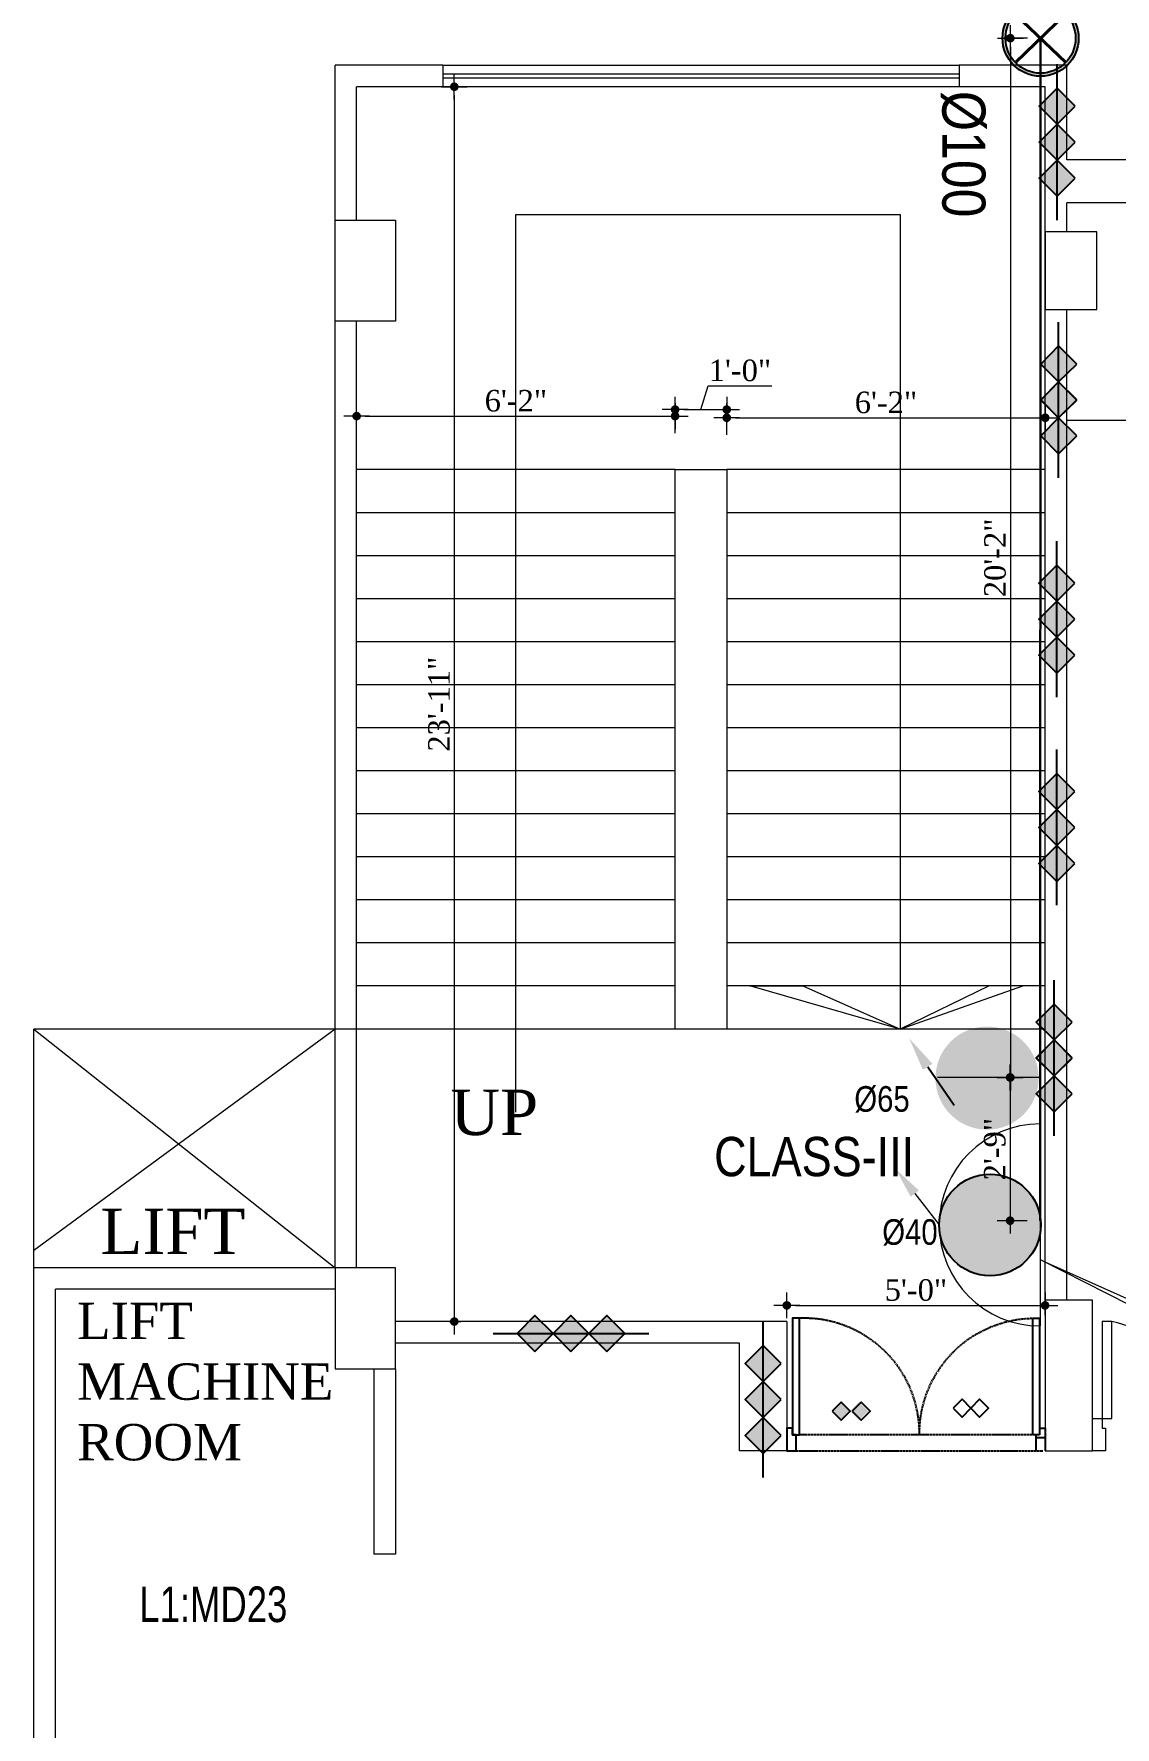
# Model space of a CAD drawing. Header units: inches. Extents: x -98933 to 1585249, y -3352739 to 192771.
# Drawn here: x 42079.2 to 42330.4, y 50058.7 to 50452.3 of the extents above; entities that cross this region are included whole.
import ezdxf

# ---------------------------------------------------------------- set-up
doc = ezdxf.new("R2010")
doc.units = ezdxf.units.IN
doc.header["$MEASUREMENT"] = 0
doc.header["$PDMODE"] = 35
doc.linetypes.add('DASH', pattern=[0.35, 0.25, -0.1])
doc.layers.get('0').update_dxf_attribs({"lineweight": 0})
doc.layers.get('Defpoints').update_dxf_attribs({"lineweight": 0})
for name, color, linetype in [('8', 7, 'Continuous'), ('bp door', 40, 'Continuous'), ('fire rated wall', 7, 'Continuous'), ('sprinkler', 100, 'Continuous'), ('T2', 254, 'Continuous')]:
    doc.layers.add(name, color=color, linetype=linetype)
for name, color, linetype, lineweight in [('COLUMN-2', 102, 'Continuous', 0), ('DIM_WORKING', 7, 'Continuous', 0), ('DOOR', 222, 'Continuous', 0), ('FIRE TEX', 7, 'Continuous', 53), ('FPS- Hose Box', 1, 'Continuous', 25), ('FPS- Landing Valve', 1, 'Continuous', 25), ('Layer1', 134, 'Continuous', 0), ('MS Pipe', 1, 'Continuous', 18), ('Smoke Detector', 3, 'Continuous', 25), ('Stair', 171, 'Continuous', 0), ('SYMBLE', 86, 'Continuous', 0), ('Text', 7, 'Continuous', 0), ('TXT', 7, 'Continuous', 0), ('WALL (I)', 7, 'Continuous', 0), ('window', 140, 'Continuous', 0)]:
    doc.layers.add(name, color=color, linetype=linetype, lineweight=lineweight)
doc.styles.add('ARCH', font='times.ttf')
doc.styles.add('MON-01', font='ARIALN.TTF')
doc.styles.add('REG', font='times.ttf')
doc.styles.get("Standard").update_dxf_attribs({"font": 'arialbd.ttf', "height": 24})
doc.styles.add('ZIA', font='ARIALN.TTF', dxfattribs={"width": 1.05, "height": 10})
doc.dimstyles.new('Dim-Pres', dxfattribs={"dimtxt": 5.5, "dimasz": 2, "dimexe": 1.5, "dimexo": 1.5, "dimgap": 1, "dimtad": 3, "dimdec": 0, "dimzin": 3, "dimdsep": 46, "dimlunit": 4, "dimtxsty": 'REG', "dimblk": 'point', "dimcen": 2, "dimclrd": 256, "dimclre": 256, "dimclrt": 7, "dimadec": 0, "dimazin": 0, "dimtfac": 0.75, "dimtdec": 0, "dimtmove": 1, "dimatfit": 3, "dimldrblk": 'point', "dimfxl": 0, "dimtolj": 1, "dimtzin": 0, "dimlwd": -1, "dimlwe": -1, "dimarcsym": 1})

# ---------------------------------------------------------------- blocks, each defined once
blk = doc.blocks.new('bfg')
at = {"layer": 'fire rated wall'}
h = blk.add_hatch(color=1, dxfattribs=at)
h.dxf.hatch_style = 1
h.paths.add_polyline_path([(9432308.7, -5613534.5), (9432321.4, -5613547.3), (9432334.2, -5613534.5)])
h.paths.add_polyline_path([(9432334.2, -5613534.5), (9432321.4, -5613521.8), (9432308.7, -5613534.5)])
h.paths.add_polyline_path([(9432334.2, -5613534.5), (9432359.7, -5613534.5), (9432346.9, -5613521.8)])
h.paths.add_polyline_path([(9432334.2, -5613534.5), (9432346.9, -5613547.3), (9432359.7, -5613534.5)])
at = {"layer": 'fire rated wall', "color": 1, "elevation": 0}
for points in [[(9432321.4, -5613547.3), (9432334.2, -5613534.5), (9432321.4, -5613521.8), (9432308.7, -5613534.5)], [(9432346.9, -5613547.3), (9432359.7, -5613534.5), (9432346.9, -5613521.8), (9432334.2, -5613534.5)]]:
    blk.add_lwpolyline(points, close=True, dxfattribs=at)
blk.add_lwpolyline([(9432291.7, -5613534.5), (9432376.7, -5613534.5)], dxfattribs=at)
blk = doc.blocks.new('3HR RATE')
at = {"layer": 'fire rated wall', "xscale": 1.292997314696549, "yscale": 1.292997314696549, "zscale": 1.292997314696549}
for p in [(-12191616.2, 7245476.7), (-12191583.2, 7245476.7)]:
    blk.add_blockref('bfg', p, dxfattribs=at)
blk = doc.blocks.new('dot')
at = {"color": 4}
for p, q in [((-1.5, 0), (1.5, 0)), ((0, 1.5), (0, -1.5))]:
    blk.add_line(p, q, dxfattribs=at)
at = {"color": 6, "const_width": 0.5}
blk.add_lwpolyline([(-0.25, 0, 1), (0.25, 0, 1)], format="xyb", close=True, dxfattribs=at)
blk = doc.blocks.new('point')
blk.add_blockref('dot', (0, 0))
blk = doc.blocks.new('*D369')
at = {"layer": 'Defpoints', "color": 0, "ltscale": 30, "transparency": 16777216}
for p in [(42314.16, 50156.75), (42254.16, 50152.98), (42314.16, 50152.98)]:
    blk.add_point(p, dxfattribs=at)
at = {"layer": 'Layer1', "ltscale": 30, "transparency": 16777216}
for p, q in [((42254.16, 50154.48), (42254.16, 50158.25)), ((42256.16, 50156.75), (42312.16, 50156.75)), ((42314.16, 50154.48), (42314.16, 50158.25))]:
    blk.add_line(p, q, dxfattribs=at)
at = {"layer": 'Layer1', "ltscale": 30, "transparency": 16777216, "xscale": 2, "yscale": 2, "zscale": 2, "rotation": 180}
blk.add_blockref('point', (42254.16, 50156.75), dxfattribs=at)
at = {"layer": 'Layer1', "ltscale": 30, "transparency": 16777216, "xscale": 2, "yscale": 2, "zscale": 2}
blk.add_blockref('point', (42314.16, 50156.75), dxfattribs=at)
at = {"layer": 'Layer1', "color": 7, "ltscale": 30, "transparency": 16777216, "insert": (42284.16, 50160.29), "char_height": 5, "attachment_point": 5, "style": 'REG'}
blk.add_mtext('\\A1;5\'-0"', dxfattribs=at)
blk = doc.blocks.new('*D372')
at = {"layer": 'Defpoints', "color": 0, "ltscale": 30, "transparency": 16777216}
for p in [(42228.2, 50363.43), (42154.2, 50350.98), (42228.2, 50350.98)]:
    blk.add_point(p, dxfattribs=at)
at = {"layer": 'Layer1', "ltscale": 30, "transparency": 16777216}
for p, q in [((42154.2, 50359.43), (42154.2, 50364.93)), ((42156.2, 50363.43), (42226.2, 50363.43)), ((42228.2, 50359.43), (42228.2, 50364.93))]:
    blk.add_line(p, q, dxfattribs=at)
at = {"layer": 'Layer1', "ltscale": 30, "transparency": 16777216, "xscale": 2, "yscale": 2, "zscale": 2, "rotation": 180}
blk.add_blockref('point', (42154.2, 50363.43), dxfattribs=at)
at = {"layer": 'Layer1', "ltscale": 30, "transparency": 16777216, "xscale": 2, "yscale": 2, "zscale": 2}
blk.add_blockref('point', (42228.2, 50363.43), dxfattribs=at)
at = {"layer": 'Layer1', "color": 7, "ltscale": 30, "transparency": 16777216, "insert": (42191.2, 50366.97), "char_height": 5, "attachment_point": 5, "style": 'REG'}
blk.add_mtext('\\A1;6\'-2"', dxfattribs=at)
blk = doc.blocks.new('*D373')
at = {"layer": 'Defpoints', "color": 0, "ltscale": 30, "transparency": 16777216}
for p in [(42240.2, 50364.94), (42228.2, 50350.98), (42240.2, 50350.98)]:
    blk.add_point(p, dxfattribs=at)
at = {"layer": 'Layer1', "ltscale": 30, "transparency": 16777216}
for p, q in [((42234.2, 50364.94), (42235.86, 50370.48)), ((42235.86, 50370.48), (42250.69, 50370.48)), ((42228.2, 50360.94), (42228.2, 50366.44)), ((42240.2, 50360.94), (42240.2, 50366.44)), ((42230.2, 50364.94), (42238.2, 50364.94))]:
    blk.add_line(p, q, dxfattribs=at)
at = {"layer": 'Layer1', "ltscale": 30, "transparency": 16777216, "xscale": 2, "yscale": 2, "zscale": 2, "rotation": 180}
blk.add_blockref('point', (42228.2, 50364.94), dxfattribs=at)
at = {"layer": 'Layer1', "ltscale": 30, "transparency": 16777216, "xscale": 2, "yscale": 2, "zscale": 2}
blk.add_blockref('point', (42240.2, 50364.94), dxfattribs=at)
at = {"layer": 'Layer1', "color": 7, "ltscale": 30, "transparency": 16777216, "insert": (42243.27, 50374.02), "char_height": 5, "attachment_point": 5, "style": 'REG'}
blk.add_mtext('\\A1;1\'-0"', dxfattribs=at)
blk = doc.blocks.new('*D374')
at = {"layer": 'Defpoints', "color": 0, "ltscale": 30, "transparency": 16777216}
for p in [(42314.2, 50363.04), (42240.2, 50350.98), (42314.2, 50350.98)]:
    blk.add_point(p, dxfattribs=at)
at = {"layer": 'Layer1', "ltscale": 30, "transparency": 16777216}
for p, q in [((42240.2, 50359.04), (42240.2, 50364.54)), ((42242.2, 50363.04), (42312.2, 50363.04)), ((42314.2, 50359.04), (42314.2, 50364.54))]:
    blk.add_line(p, q, dxfattribs=at)
at = {"layer": 'Layer1', "ltscale": 30, "transparency": 16777216, "xscale": 2, "yscale": 2, "zscale": 2, "rotation": 180}
blk.add_blockref('point', (42240.2, 50363.04), dxfattribs=at)
at = {"layer": 'Layer1', "ltscale": 30, "transparency": 16777216, "xscale": 2, "yscale": 2, "zscale": 2}
blk.add_blockref('point', (42314.2, 50363.04), dxfattribs=at)
at = {"layer": 'Layer1', "color": 7, "ltscale": 30, "transparency": 16777216, "insert": (42277.2, 50366.58), "char_height": 5, "attachment_point": 5, "style": 'REG'}
blk.add_mtext('\\A1;6\'-2"', dxfattribs=at)
blk = doc.blocks.new('*D375')
at = {"layer": 'Defpoints', "color": 0, "ltscale": 30, "transparency": 16777216}
for p in [(42174.2, 50439.98), (42174.2, 50152.98), (42176.89, 50152.98)]:
    blk.add_point(p, dxfattribs=at)
at = {"layer": 'Layer1', "ltscale": 30, "transparency": 16777216}
for p, q in [((42175.7, 50439.98), (42178.39, 50439.98)), ((42176.89, 50437.98), (42176.89, 50154.98)), ((42175.7, 50152.98), (42178.39, 50152.98))]:
    blk.add_line(p, q, dxfattribs=at)
at = {"layer": 'Layer1', "ltscale": 30, "transparency": 16777216, "xscale": 2, "yscale": 2, "zscale": 2}
for p, rotation in [((42176.89, 50439.98), 90), ((42176.89, 50152.98), 270)]:
    blk.add_blockref('point', p, dxfattribs=dict(at, rotation=rotation))
at = {"layer": 'Layer1', "color": 7, "ltscale": 30, "transparency": 16777216, "insert": (42173.35, 50296.48), "char_height": 5, "attachment_point": 5, "rotation": 90, "style": 'REG'}
blk.add_mtext('\\A1;23\'-11"', dxfattribs=at)
blk = doc.blocks.new('ffhfhdghf')
at = {"ltscale": 100000, "extrusion": (0.163724, -1.51968e-14, 0.986506)}
h = blk.add_hatch(color=1, dxfattribs=at)
h.paths.add_polyline_path([(-12451.4, -21739.93), (-12453.48, -21742), (-12451.41, -21744.06), (-12451.4, -21744.06), (-12451.4, -21744.06), (-12449.33, -21742)])
h.paths.add_polyline_path([(-12453.48, -21746.13), (-12451.4, -21748.2), (-12449.33, -21746.13), (-12451.4, -21744.06), (-12451.4, -21744.07), (-12451.41, -21744.06)])
at = {"ltscale": 100000}
h = blk.add_hatch(color=1, dxfattribs=at)
h.paths.add_polyline_path([(22064.87, -12450.74), (22066.97, -12452.84), (22069.06, -12450.75), (22069.05, -12450.74), (22069.06, -12450.73), (22066.97, -12448.64)])
h.paths.add_polyline_path([(22071.15, -12452.84), (22073.25, -12450.74), (22071.15, -12448.64), (22069.06, -12450.73), (22069.07, -12450.74), (22069.06, -12450.75)])
at = {"layer": 'bp door', "color": 1}
for p, q in [((22023.72, -12446.8), (22023.72, -12441.53)), ((22025.84, -12441.53), (22025.84, -12445.22)), ((22025.04, -12446.8), (22023.72, -12446.8)), ((22025.04, -12472.32), (22025.04, -12445.22)), ((22026.63, -12445.22), (22026.63, -12472.32))]:
    blk.add_line(p, q, dxfattribs=at)
at = {"layer": 'bp door', "color": 1, "linetype": 'DASH'}
for p, q in [((22081.61, -12441.53), (22024.25, -12441.53)), ((22025.04, -12445.22), (22080.82, -12445.22))]:
    blk.add_line(p, q, dxfattribs=at)
at = {"layer": 'bp door', "color": 1, "extrusion": (-0.163724, 0, 0.986506)}
blk.add_line((22023.72, -12444.53), (22025.78, -12444.53, 0.34), dxfattribs=at)
at = {"layer": 'bp door', "color": 1}
for points in [[(22081.61, -12445.22), (22082.41, -12445.22), (22082.41, -12446.8), (22083.72, -12446.8), (22083.72, -12441.53), (22081.61, -12441.53)], [(22080.82, -12472.32), (22082.41, -12472.32), (22082.41, -12445.22), (22080.82, -12445.22)], [(22068.56, -12450.75), (22066.46, -12448.65), (22064.36, -12450.75), (22066.46, -12452.85)], [(22068.57, -12450.74), (22066.47, -12448.64), (22064.37, -12450.74), (22066.47, -12452.84)], [(22073.25, -12450.74), (22071.15, -12448.64), (22069.05, -12450.74), (22071.15, -12452.84)]]:
    blk.add_lwpolyline(points, close=True, dxfattribs=at)
at = {"layer": 'bp door', "color": 1, "extrusion": (0.163724, -1.51968e-14, 0.986506), "elevation": 3605.81}
for points in [[(-12451.41, -21744.06), (-12449.34, -21741.99), (-12451.41, -21739.92), (-12453.48, -21741.99)], [(-12451.4, -21744.07), (-12449.33, -21742), (-12451.4, -21739.93), (-12453.48, -21742)], [(-12451.4, -21748.2), (-12449.33, -21746.13), (-12451.4, -21744.06), (-12453.48, -21746.13)]]:
    blk.add_lwpolyline(points, close=True, dxfattribs=at)
at = {"layer": 'bp door', "color": 1, "linetype": 'DASH'}
blk.add_arc((22079.74, -12445.53), 26.8, 179.3284, 272.3206, dxfattribs=at)
at = {"layer": 'bp door', "color": 1, "linetype": 'DASH', "extrusion": (8.20373e-15, -1.51906e-14, -1)}
blk.add_ellipse((22026.13, -12445.53), major_axis=(18.95, -18.95), ratio=1, start_param=5.486066, end_param=7.109086, dxfattribs=at)
blk = doc.blocks.new('hkhjhj')
at = {"layer": 'FIRE TEX'}
h = blk.add_hatch(color=1, dxfattribs=at)
h.paths.add_polyline_path([(-254795, 700848, 1), (-254755, 699094, 1)])
h.paths.add_polyline_path([(-254793, 700778, -1), (-254757, 699164, -1)], flags=16)
at = {"layer": 'sprinkler', "color": 1}
for radius in [877, 807]:
    blk.add_circle((-254775, 699971), radius, dxfattribs=at)
at = {"layer": 'T2', "color": 1, "linetype": 'Continuous', "lineweight": 40}
for p, q in [((-255359, 700527), (-254191, 699414)), ((-254196, 700533), (-255354, 699409))]:
    blk.add_line(p, q, dxfattribs=at)
blk = doc.blocks.new('FPS- Hose Box')
at = {"layer": 'FPS- Hose Box'}
blk.add_hatch(color=1, dxfattribs=at).paths.add_polyline_path([(-4357.16, -12025.03, -1), (-4357.15, -12009.48, -1)])
at = {"layer": 'FPS- Hose Box', "color": 1, "lineweight": 0}
blk.add_line((-4349.44, -12001.7), (-4349.45, -12032.6), dxfattribs=at)
blk.add_line((-4349.44, -12001.7), (-4349.45, -12032.6), dxfattribs=at)
at = {"layer": 'FPS- Hose Box', "color": 1, "lineweight": 0, "ltscale": 10}
blk.add_lwpolyline([(-4368.62, -12012.36), (-4364.89, -12017.15)], dxfattribs=at)
at = {"layer": 'FPS- Hose Box', "color": 1}
blk.add_circle((-4357.12, -12017.15), 7.77, dxfattribs=at)
at = {"layer": 'FPS- Hose Box', "color": 1, "lineweight": 0}
blk.add_arc((-4349.44, -12017.15), 15.45, 89.9811, 269.9811, dxfattribs=at)
at = {"layer": 'FPS- Hose Box', "color": 1, "lineweight": 0, "ltscale": 10}
blk.add_solid([(-4368, -12011.87), (-4371.56, -12008.59), (-4369.25, -12012.85)], dxfattribs=at)
blk = doc.blocks.new('FPS- Landing Valve')
at = {"layer": 'FPS- Landing Valve'}
blk.add_hatch(color=256, dxfattribs=at).paths.add_polyline_path([(-4327.92, -11820.59, -1), (-4339.41, -11820.59, -1)])
blk.add_line((-4327.05, -11821.85), (-4330, -11817.59), dxfattribs=at)
blk.add_solid([(-4326.52, -11821.51), (-4324.99, -11825.03), (-4327.58, -11822.19)], dxfattribs=at)
blk = doc.blocks.new('hdfhd')
at = {"layer": 'Layer1', "color": 1, "ltscale": 30}
blk.add_line((-2320.59, 15302.05), (-2296.66, 15302.05), dxfattribs=at)
at = {"layer": '8', "color": 7, "lineweight": -3, "xscale": 2.086180364509346, "yscale": 2.086180365164182, "zscale": 2.086180366006654}
blk.add_blockref('FPS- Landing Valve', (6732.65, 39962.07), dxfattribs=at)
blk = doc.blocks.new('*D523')
at = {"layer": 'Defpoints', "color": 0, "ltscale": 30, "transparency": 16777216}
for p in [(42313.12, 50451.26), (42306.1, 50209.72), (42313.12, 50209.72)]:
    blk.add_point(p, dxfattribs=at)
at = {"layer": 'Layer1', "ltscale": 30, "transparency": 16777216}
for p, q in [((42310.1, 50451.26), (42304.6, 50451.26)), ((42306.1, 50449.26), (42306.1, 50211.72)), ((42310.1, 50209.72), (42304.6, 50209.72))]:
    blk.add_line(p, q, dxfattribs=at)
at = {"layer": 'Layer1', "ltscale": 30, "transparency": 16777216, "xscale": 2, "yscale": 2, "zscale": 2}
for p, rotation in [((42306.1, 50451.26), 90), ((42306.1, 50209.72), 270)]:
    blk.add_blockref('point', p, dxfattribs=dict(at, rotation=rotation))
at = {"layer": 'Layer1', "color": 7, "ltscale": 30, "transparency": 16777216, "insert": (42302.56, 50330.49), "char_height": 5, "attachment_point": 5, "rotation": 90, "style": 'REG'}
blk.add_mtext('\\A1;20\'-2"', dxfattribs=at)
blk = doc.blocks.new('*D522')
at = {"layer": 'Defpoints', "color": 0, "ltscale": 30, "transparency": 16777216}
for p in [(42313.12, 50209.72), (42306.04, 50176.43), (42319.94, 50176.43)]:
    blk.add_point(p, dxfattribs=at)
at = {"layer": 'Layer1', "ltscale": 30, "transparency": 16777216}
for p, q in [((42310.04, 50209.72), (42304.54, 50209.72)), ((42306.04, 50207.72), (42306.04, 50178.43)), ((42310.04, 50176.43), (42304.54, 50176.43))]:
    blk.add_line(p, q, dxfattribs=at)
at = {"layer": 'Layer1', "ltscale": 30, "transparency": 16777216, "xscale": 2, "yscale": 2, "zscale": 2}
for p, rotation in [((42306.04, 50209.72), 90), ((42306.04, 50176.43), 270)]:
    blk.add_blockref('point', p, dxfattribs=dict(at, rotation=rotation))
at = {"layer": 'Layer1', "color": 7, "ltscale": 30, "transparency": 16777216, "insert": (42302.49, 50193.07), "char_height": 5, "attachment_point": 5, "rotation": 90, "style": 'REG'}
blk.add_mtext('\\A1;2\'-9"', dxfattribs=at)

msp = doc.modelspace()

# ---------------------------------------------------------------- linework, layer by layer
at = {"layer": 'COLUMN-2', "color": 7}
for points in [[(42149.2, 50408.98), (42163.2, 50408.98), (42163.2, 50385.48), (42149.2, 50385.48)], [(42149.2, 50141.98), (42163.2, 50141.98), (42163.2, 50165.48), (42149.2, 50165.48)]]:
    msp.add_lwpolyline(points, close=True, dxfattribs=at)
msp.add_lwpolyline([(42314.2, 50406.23), (42314.2, 50388.23), (42326.2, 50388.23), (42326.2, 50406.23), (42314.2, 50406.23)], dxfattribs=at)
at = {"layer": 'DIM_WORKING', "color": 7, "ltscale": 30}
for p, q in [((42174.2, 50444.98), (42174.2, 50439.98)), ((42294.2, 50444.98), (42294.2, 50439.98)), ((42149.2, 50220.98), (42079.2, 50169.5)), ((42079.2, 50220.98), (42149.2, 50165.48)), ((42314.2, 50122.96), (42325.2, 50122.96)), ((42163.2, 50098.96), (42158.2, 50098.96))]:
    msp.add_line(p, q, dxfattribs=at)
for points in [[(42319.2, 50362.52), (42462.28, 50362.52)], [(42154.2, 50220.98), (42079.2, 50220.98)], [(42079.2, 50165.48), (42079.2, 50220.98)], [(42158.2, 50141.98), (42158.2, 50098.96)], [(42163.2, 50141.98), (42163.2, 50098.96)]]:
    msp.add_lwpolyline(points, dxfattribs=at)
at = {"layer": 'DOOR'}
for p, q in [((42329.7, 50152.98), (42327.45, 50152.98)), ((42327.45, 50152.98), (42327.45, 50128.22)), ((42329.7, 50130.47), (42329.7, 50152.98)), ((42325.2, 50122.96), (42325.2, 50130.47)), ((42325.2, 50130.47), (42329.7, 50130.47)), ((42327.45, 50128.22), (42328.2, 50128.22)), ((42328.2, 50128.22), (42328.2, 50122.96)), ((42328.2, 50122.96), (42325.2, 50122.96))]:
    msp.add_line(p, q, dxfattribs=at)
msp.add_arc((42318.89, 50107.05), 47.19, 26.3098, 76.7631, dxfattribs=at)
at = {"layer": 'Layer1', "color": 1, "lineweight": 30, "ltscale": 30}
msp.add_lwpolyline([(42313.12, 50451.26), (42313.06, 50176.42), (42313.06, 50176.42)], dxfattribs=at)
at = {"layer": 'MS Pipe', "color": 6}
for p, q in [((42313.05, 50167.38), (42421.41, 50112.27)), ((42435.83, 50112.27), (42314.2, 50166.8))]:
    msp.add_line(p, q, dxfattribs=at)
at = {"layer": 'Stair', "color": 7, "ltscale": 30}
for p, q in [((42228.2, 50350.98), (42154.2, 50350.98)), ((42314.2, 50350.98), (42240.2, 50350.98)), ((42228.2, 50340.98), (42154.2, 50340.98)), ((42314.2, 50340.98), (42240.2, 50340.98)), ((42228.2, 50330.98), (42154.2, 50330.98)), ((42314.2, 50330.98), (42240.2, 50330.98)), ((42228.2, 50320.98), (42154.2, 50320.98)), ((42314.2, 50320.98), (42240.2, 50320.98)), ((42228.2, 50310.98), (42154.2, 50310.98)), ((42314.2, 50310.98), (42240.2, 50310.98)), ((42228.2, 50300.98), (42154.2, 50300.98)), ((42314.2, 50300.98), (42240.2, 50300.98)), ((42228.2, 50290.98), (42154.2, 50290.98)), ((42314.2, 50290.98), (42240.2, 50290.98)), ((42228.2, 50280.98), (42154.2, 50280.98)), ((42314.2, 50280.98), (42240.2, 50280.98)), ((42228.2, 50270.98), (42154.2, 50270.98)), ((42314.2, 50270.98), (42240.2, 50270.98)), ((42228.2, 50260.98), (42154.2, 50260.98)), ((42314.2, 50260.98), (42240.2, 50260.98)), ((42228.2, 50250.98), (42154.2, 50250.98)), ((42314.2, 50250.98), (42240.2, 50250.98)), ((42228.2, 50240.98), (42154.2, 50240.98)), ((42314.2, 50240.98), (42240.2, 50240.98)), ((42228.2, 50230.98), (42154.2, 50230.98)), ((42314.2, 50230.98), (42240.2, 50230.98)), ((42228.2, 50220.98), (42154.2, 50220.98)), ((42314.2, 50220.98), (42240.2, 50220.98))]:
    msp.add_line(p, q, dxfattribs=at)
msp.add_lwpolyline([(42228.2, 50350.98), (42240.2, 50350.98), (42240.2, 50220.98), (42228.2, 50220.98)], close=True, dxfattribs=at)
at = {"layer": 'SYMBLE', "color": 7, "ltscale": 30}
msp.add_lwpolyline([(42191.2, 50201.65), (42191.2, 50410.26), (42280.52, 50410.26), (42280.52, 50220.98), (42245.56, 50230.98), (42257.89, 50230.98), (42280.52, 50220.98), (42309.03, 50230.98), (42301.21, 50230.98), (42280.52, 50220.98)], dxfattribs=at)
at = {"layer": 'WALL (I)', "color": 7, "ltscale": 30}
for p, q in [((42174.2, 50444.98), (42149.2, 50444.98)), ((42149.2, 50408.98), (42149.2, 50444.98)), ((42319.2, 50444.98), (42294.2, 50444.98)), ((42319.2, 50422.98), (42319.2, 50444.98)), ((42174.2, 50439.98), (42154.2, 50439.98)), ((42154.2, 50408.98), (42154.2, 50439.98)), ((42314.2, 50439.98), (42294.2, 50439.98)), ((42314.2, 50157.98), (42314.2, 50439.98)), ((42319.2, 50406.23), (42319.2, 50412.98)), ((42149.2, 50165.48), (42149.2, 50385.48)), ((42154.2, 50165.48), (42154.2, 50385.48)), ((42319.2, 50157.98), (42319.2, 50388.23)), ((42149.2, 50165.48), (42079.2, 50165.48)), ((42079.2, 50004.96), (42079.2, 50165.48)), ((42149.2, 50165.48), (42079.2, 50165.48)), ((42084.2, 50050.96), (42084.2, 50160.48)), ((42149.2, 50160.48), (42084.2, 50160.48)), ((42149.2, 50160.48), (42119.2, 50160.48)), ((42314.2, 50157.98), (42314.2, 50122.96)), ((42325.2, 50122.96), (42325.2, 50157.98)), ((42254.16, 50152.98), (42163.2, 50152.98)), ((42254.16, 50152.98), (42254.16, 50122.96)), ((42243.16, 50147.98), (42163.2, 50147.98)), ((42243.16, 50122.96), (42243.16, 50147.98)), ((42254.16, 50122.96), (42243.16, 50122.96))]:
    msp.add_line(p, q, dxfattribs=at)
msp.add_lwpolyline([(42325.2, 50157.98), (42314.2, 50157.98)], dxfattribs=at)
at = {"layer": 'window', "color": 7, "ltscale": 30}
for p, q in [((42174.2, 50444.98), (42294.2, 50444.98)), ((42174.2, 50442.98), (42294.2, 50442.98)), ((42294.2, 50441.98), (42174.2, 50441.98)), ((42294.2, 50439.98), (42174.2, 50439.98)), ((42404.7, 50422.98), (42319.2, 50422.98)), ((42385.2, 50412.98), (42319.2, 50412.98))]:
    msp.add_line(p, q, dxfattribs=at)

# ---------------------------------------------------------------- block references
at = {"layer": '8', "color": 7, "lineweight": -3, "xscale": 1.519732701941393, "yscale": 1.519732702421607, "zscale": 1.519732703030305}
msp.add_blockref('FPS- Hose Box', (48923.04, 68438.3), dxfattribs=at)
at = {"layer": 'Layer1', "xscale": 0.2533935670508072, "yscale": 0.2533935670508072, "zscale": 0.2533935670521235, "rotation": 90}
for p in [(39071.44, 49316.44), (39071.77, 49256.54), (39071.35, 49205.6), (39071.35, 49157.19), (39070.72, 49103.61), (39003.11, 49024.23)]:
    msp.add_blockref('3HR RATE', p, dxfattribs=at)
at = {"layer": 'Layer1', "color": 1, "rotation": 180}
msp.add_blockref('hdfhd', (39992.53, 65511.76), dxfattribs=at)
at = {"layer": 'Layer1', "xscale": 0.2533935670508072, "yscale": 0.2533935670508072, "zscale": 0.2533935670521235}
msp.add_blockref('3HR RATE', (41093.36, 53395.79), dxfattribs=at)
at = {"layer": 'Layer1', "rotation": 180}
msp.add_blockref('ffhfhdghf', (64337.92, 37681.44), dxfattribs=at)
at = {"layer": 'T2', "color": 7, "linetype": 'Continuous', "lineweight": 5, "xscale": 0.0100800000000163, "yscale": 0.0100800000000163, "zscale": 0.0100800000000163}
msp.add_blockref('hkhjhj', (44881.25, 43395.55), dxfattribs=at)

# ---------------------------------------------------------------- texts
at = {"layer": 'Smoke Detector', "color": 7, "insert": (42076.3, 50091.41), "char_height": 8.2612, "attachment_point": 1}
msp.add_mtext_dynamic_manual_height_columns('\\pi27.42645;{\\fSwis721 LtCn BT|b0|i0|c0|p34;L1:MD23}', width=90.4747, gutter_width=0.751, heights=[0], dxfattribs=at)
at = {"layer": 'SYMBLE', "color": 7, "ltscale": 30, "attachment_point": 1, "style": 'ARCH'}
for s, insert, char_height, width in [('UP', (42176, 50206.9), 10.56, 17.4246), ('LIFT ', (42094.67, 50179.23), 10.56, 17.4246), ('LIFT MACHINE ROOM ', (42089.24, 50157.35), 8.448, 13.9397)]:
    msp.add_mtext(s, dxfattribs=dict(at, insert=insert, char_height=char_height, width=width))
at = {"layer": 'Text', "color": 7, "lineweight": -3, "ltscale": 10, "insert": (42300.3, 50439.03), "char_height": 10, "width": 46.1706, "attachment_point": 1, "rotation": 270, "style": 'ZIA'}
msp.add_mtext('%%C100', dxfattribs=at)
at = {"layer": 'TXT', "color": 7, "lineweight": -2, "style": 'MON-01'}
for s, height, p in [('%%C65', 5.94, (42269.85, 50201.76, 9.7)), ('CLASS-III', 9.13, (42237.26, 50186.77, 9.7)), ('%%C40', 5.94, (42276.34, 50170.83, 9.7))]:
    msp.add_text(s, height=height, dxfattribs=at).set_placement(p)

# ---------------------------------------------------------------- dimensions: what is measured, and where the dimension line sits
at = {"layer": 'Layer1', "color": 1, "ltscale": 30}
for base, p1, p2, picture, middle in [((42306.1, 50209.72), (42313.12, 50451.26), (42313.12, 50209.72), '*D523', (42302.56, 50330.49)), ((42306.04, 50176.43), (42313.12, 50209.72), (42319.94, 50176.43), '*D522', (42302.49, 50193.07))]:
    dim = msp.add_linear_dim(base=base, p1=p1, p2=p2, angle=90, dimstyle='Dim-Pres', override={"dimtxt": 5, "dimfxl": 4, "dimfxlon": 1}, dxfattribs=at)
    dim.commit()
    dim.dimension.update_dxf_attribs({"geometry": picture, "text_midpoint": middle})
at = {"layer": 'Layer1', "ltscale": 30}
dim = msp.add_linear_dim(base=(42176.89, 50152.98), p1=(42174.2, 50439.98), p2=(42174.2, 50152.98), angle=90, dimstyle='Dim-Pres', override={"dimtxt": 5, "dimfxl": 4, "dimfxlon": 1}, dxfattribs=at)
dim.commit()
dim.dimension.update_dxf_attribs({"geometry": '*D375', "text_midpoint": (42173.35, 50296.48)})
for base, p1, p2, picture, middle in [((42240.2, 50364.94), (42228.2, 50350.98), (42240.2, 50350.98), '*D373', (42236.86, 50374.02)), ((42228.2, 50363.43), (42154.2, 50350.98), (42228.2, 50350.98), '*D372', (42191.2, 50366.97)), ((42314.2, 50363.04), (42240.2, 50350.98), (42314.2, 50350.98), '*D374', (42277.2, 50366.58)), ((42314.16, 50156.75), (42254.16, 50152.98), (42314.16, 50152.98), '*D369', (42284.16, 50160.29))]:
    dim = msp.add_linear_dim(base=base, p1=p1, p2=p2, dimstyle='Dim-Pres', override={"dimtxt": 5, "dimfxl": 4, "dimfxlon": 1}, dxfattribs=at)
    dim.commit()
    dim.dimension.update_dxf_attribs({"geometry": picture, "text_midpoint": middle})

doc.saveas('drawing.dxf')
